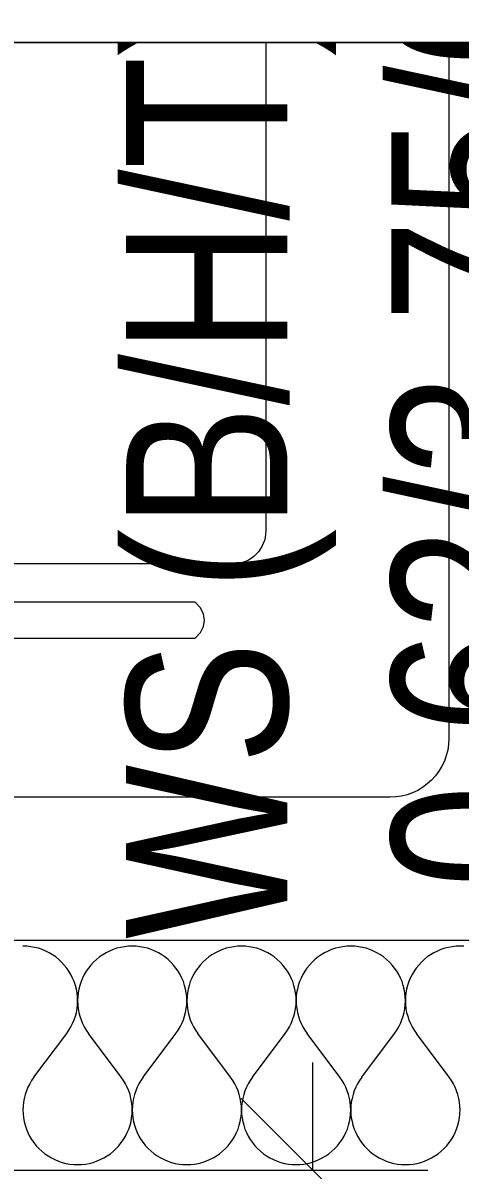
# Model space of a CAD drawing. Header units: centimetres. Extents: x 52.8 to 69.4, y 16.8 to 58.2.
# Drawn here: x 61.465 to 62.075, y 36.738 to 38.339 of the extents above; entities that cross this region are included whole.
import ezdxf
from ezdxf.enums import TextEntityAlignment as Align
from ezdxf.xclip import XClip

# ---------------------------------------------------------------- set-up
doc = ezdxf.new("R2010")
doc.units = ezdxf.units.CM
doc.header["$MEASUREMENT"] = 0
doc.header["$XCLIPFRAME"] = 0
doc.linetypes.add('ML1_Strichlinie Eng Konstruktion', pattern=[0.225, 0.075, -0.15])
for name, color, linetype in [('-2._Grundriss 2.UG_7_Bemaßung 50.gfb', 7, 'Continuous'), ('-2._Grundriss 2.UG_7_Decken.gfb', 7, 'Continuous'), ('-2._Grundriss 2.UG_7_Fassade.gfb', 7, 'Continuous'), ('-2._Grundriss 2.UG_7_Möblierung_ lose.gfb', 7, 'Continuous'), ('-2._Grundriss 2.UG_7_Unterdecken.gfb', 7, 'Continuous'), ('-2._Grundriss 2.UG_7_Wände massiv.gfb', 7, 'Continuous')]:
    doc.layers.add(name, color=color, linetype=linetype)
doc.styles.add('ERSTELLTER_STIL_3', font='')
doc.styles.get('ERSTELLTER_STIL_3').set_extended_font_data('Arial Narrow')

# ---------------------------------------------------------------- blocks, each defined once
blk = doc.blocks.new('*X301')
at = {"layer": '-2._Grundriss 2.UG_7_Fassade.gfb', "color": 8, "linetype": 'Continuous', "lineweight": 13, "ltscale": 10}
for p, q in [((61.4707, 37.0506), (61.4652, 37.0508)), ((61.4761, 37.05), (61.4707, 37.0506)), ((61.4814, 37.049), (61.4761, 37.05)), ((61.4867, 37.0477), (61.4814, 37.049)), ((61.4919, 37.046), (61.4867, 37.0477)), ((61.4969, 37.0439), (61.4919, 37.046)), ((61.591, 37.046), (61.5859, 37.0439)), ((61.5961, 37.0477), (61.591, 37.046)), ((61.6014, 37.049), (61.5961, 37.0477)), ((61.6068, 37.05), (61.6014, 37.049)), ((61.6122, 37.0506), (61.6068, 37.05)), ((61.6176, 37.0508), (61.6122, 37.0506)), ((61.623, 37.0506), (61.6176, 37.0508)), ((61.6284, 37.05), (61.623, 37.0506)), ((61.6338, 37.049), (61.6284, 37.05)), ((61.6391, 37.0477), (61.6338, 37.049)), ((61.6442, 37.046), (61.6391, 37.0477)), ((61.6493, 37.0439), (61.6442, 37.046)), ((61.7433, 37.046), (61.7383, 37.0439)), ((61.7485, 37.0477), (61.7433, 37.046)), ((61.7538, 37.049), (61.7485, 37.0477)), ((61.7591, 37.05), (61.7538, 37.049)), ((61.7645, 37.0506), (61.7591, 37.05)), ((61.77, 37.0508), (61.7645, 37.0506)), ((61.7754, 37.0506), (61.77, 37.0508)), ((61.7808, 37.05), (61.7754, 37.0506)), ((61.7862, 37.049), (61.7808, 37.05)), ((61.7915, 37.0477), (61.7862, 37.049)), ((61.7966, 37.046), (61.7915, 37.0477)), ((61.8016, 37.0439), (61.7966, 37.046)), ((61.8957, 37.046), (61.8907, 37.0439)), ((61.9009, 37.0477), (61.8957, 37.046)), ((61.9062, 37.049), (61.9009, 37.0477)), ((61.9115, 37.05), (61.9062, 37.049)), ((61.9169, 37.0506), (61.9115, 37.05)), ((61.9224, 37.0508), (61.9169, 37.0506)), ((61.9278, 37.0506), (61.9224, 37.0508)), ((61.9332, 37.05), (61.9278, 37.0506)), ((61.9386, 37.049), (61.9332, 37.05)), ((61.9438, 37.0477), (61.9386, 37.049)), ((61.949, 37.046), (61.9438, 37.0477)), ((61.954, 37.0439), (61.949, 37.046)), ((62.0481, 37.046), (62.0431, 37.0439)), ((62.0533, 37.0477), (62.0481, 37.046)), ((62.0585, 37.049), (62.0533, 37.0477)), ((62.0639, 37.05), (62.0585, 37.049)), ((62.0693, 37.0506), (62.0639, 37.05)), ((62.0747, 37.0508), (62.0693, 37.0506)), ((62.0802, 37.0506), (62.0747, 37.0508)), ((61.5017, 37.0414), (61.4969, 37.0439)), ((61.5064, 37.0387), (61.5017, 37.0414)), ((61.5109, 37.0356), (61.5064, 37.0387)), ((61.5151, 37.0321), (61.5109, 37.0356)), ((61.5191, 37.0284), (61.5151, 37.0321)), ((61.5677, 37.0321), (61.5637, 37.0284)), ((61.5719, 37.0356), (61.5677, 37.0321)), ((61.5764, 37.0387), (61.5719, 37.0356)), ((61.5811, 37.0414), (61.5764, 37.0387)), ((61.5859, 37.0439), (61.5811, 37.0414)), ((61.6541, 37.0414), (61.6493, 37.0439)), ((61.6588, 37.0387), (61.6541, 37.0414)), ((61.6633, 37.0356), (61.6588, 37.0387)), ((61.6675, 37.0321), (61.6633, 37.0356)), ((61.6715, 37.0284), (61.6675, 37.0321)), ((61.7201, 37.0321), (61.7161, 37.0284)), ((61.7243, 37.0356), (61.7201, 37.0321)), ((61.7288, 37.0387), (61.7243, 37.0356)), ((61.7335, 37.0414), (61.7288, 37.0387)), ((61.7383, 37.0439), (61.7335, 37.0414)), ((61.8065, 37.0414), (61.8016, 37.0439)), ((61.8112, 37.0387), (61.8065, 37.0414)), ((61.8157, 37.0356), (61.8112, 37.0387)), ((61.8199, 37.0321), (61.8157, 37.0356)), ((61.8239, 37.0284), (61.8199, 37.0321)), ((61.8724, 37.0321), (61.8685, 37.0284)), ((61.8767, 37.0356), (61.8724, 37.0321)), ((61.8812, 37.0387), (61.8767, 37.0356)), ((61.8858, 37.0414), (61.8812, 37.0387)), ((61.8907, 37.0439), (61.8858, 37.0414)), ((61.9589, 37.0414), (61.954, 37.0439)), ((61.9636, 37.0387), (61.9589, 37.0414)), ((61.968, 37.0356), (61.9636, 37.0387)), ((61.9723, 37.0321), (61.968, 37.0356)), ((61.9763, 37.0284), (61.9723, 37.0321)), ((62.0248, 37.0321), (62.0208, 37.0284)), ((62.0291, 37.0356), (62.0248, 37.0321)), ((62.0335, 37.0387), (62.0291, 37.0356)), ((62.0382, 37.0414), (62.0335, 37.0387)), ((62.0431, 37.0439), (62.0382, 37.0414)), ((61.5228, 37.0244), (61.5191, 37.0284)), ((61.5262, 37.0202), (61.5228, 37.0244)), ((61.5293, 37.0157), (61.5262, 37.0202)), ((61.5321, 37.0111), (61.5293, 37.0157)), ((61.5535, 37.0157), (61.5507, 37.0111)), ((61.5566, 37.0202), (61.5535, 37.0157)), ((61.56, 37.0244), (61.5566, 37.0202)), ((61.5637, 37.0284), (61.56, 37.0244)), ((61.6752, 37.0244), (61.6715, 37.0284)), ((61.6786, 37.0202), (61.6752, 37.0244)), ((61.6817, 37.0157), (61.6786, 37.0202)), ((61.6845, 37.0111), (61.6817, 37.0157)), ((61.7059, 37.0157), (61.7031, 37.0111)), ((61.709, 37.0202), (61.7059, 37.0157)), ((61.7124, 37.0244), (61.709, 37.0202)), ((61.7161, 37.0284), (61.7124, 37.0244)), ((61.8276, 37.0244), (61.8239, 37.0284)), ((61.831, 37.0202), (61.8276, 37.0244)), ((61.8341, 37.0157), (61.831, 37.0202)), ((61.8369, 37.0111), (61.8341, 37.0157)), ((61.8582, 37.0157), (61.8555, 37.0111)), ((61.8613, 37.0202), (61.8582, 37.0157)), ((61.8648, 37.0244), (61.8613, 37.0202)), ((61.8685, 37.0284), (61.8648, 37.0244)), ((61.98, 37.0244), (61.9763, 37.0284)), ((61.9834, 37.0202), (61.98, 37.0244)), ((61.9865, 37.0157), (61.9834, 37.0202)), ((61.9892, 37.0111), (61.9865, 37.0157)), ((62.0106, 37.0157), (62.0079, 37.0111)), ((62.0137, 37.0202), (62.0106, 37.0157)), ((62.0171, 37.0244), (62.0137, 37.0202)), ((62.0208, 37.0284), (62.0171, 37.0244)), ((61.5345, 37.0062), (61.5321, 37.0111)), ((61.5366, 37.0012), (61.5345, 37.0062)), ((61.5383, 36.996), (61.5366, 37.0012)), ((61.5462, 37.0012), (61.5445, 36.996)), ((61.5483, 37.0062), (61.5462, 37.0012)), ((61.5507, 37.0111), (61.5483, 37.0062)), ((61.6869, 37.0062), (61.6845, 37.0111)), ((61.689, 37.0012), (61.6869, 37.0062)), ((61.6907, 36.996), (61.689, 37.0012)), ((61.6986, 37.0012), (61.6969, 36.996)), ((61.7007, 37.0062), (61.6986, 37.0012)), ((61.7031, 37.0111), (61.7007, 37.0062)), ((61.8393, 37.0062), (61.8369, 37.0111)), ((61.8414, 37.0012), (61.8393, 37.0062)), ((61.8431, 36.996), (61.8414, 37.0012)), ((61.851, 37.0012), (61.8492, 36.996)), ((61.853, 37.0062), (61.851, 37.0012)), ((61.8555, 37.0111), (61.853, 37.0062)), ((61.9917, 37.0062), (61.9892, 37.0111)), ((61.9938, 37.0012), (61.9917, 37.0062)), ((61.9955, 36.996), (61.9938, 37.0012)), ((62.0033, 37.0012), (62.0016, 36.996)), ((62.0054, 37.0062), (62.0033, 37.0012)), ((62.0079, 37.0111), (62.0054, 37.0062)), ((61.5397, 36.9907), (61.5383, 36.996)), ((61.5406, 36.9854), (61.5397, 36.9907)), ((61.5412, 36.98), (61.5406, 36.9854)), ((61.5422, 36.9854), (61.5416, 36.98)), ((61.5431, 36.9907), (61.5422, 36.9854)), ((61.5445, 36.996), (61.5431, 36.9907)), ((61.6921, 36.9907), (61.6907, 36.996)), ((61.693, 36.9854), (61.6921, 36.9907)), ((61.6936, 36.98), (61.693, 36.9854)), ((61.6946, 36.9854), (61.694, 36.98)), ((61.6955, 36.9907), (61.6946, 36.9854)), ((61.6969, 36.996), (61.6955, 36.9907)), ((61.8444, 36.9907), (61.8431, 36.996)), ((61.8454, 36.9854), (61.8444, 36.9907)), ((61.846, 36.98), (61.8454, 36.9854)), ((61.8469, 36.9854), (61.8464, 36.98)), ((61.8479, 36.9907), (61.8469, 36.9854)), ((61.8492, 36.996), (61.8479, 36.9907)), ((61.9968, 36.9907), (61.9955, 36.996)), ((61.9978, 36.9854), (61.9968, 36.9907)), ((61.9984, 36.98), (61.9978, 36.9854)), ((61.9993, 36.9854), (61.9987, 36.98)), ((62.0003, 36.9907), (61.9993, 36.9854)), ((62.0016, 36.996), (62.0003, 36.9907)), ((61.5406, 36.9637), (61.5412, 36.9691)), ((61.5414, 36.9745), (61.5412, 36.98)), ((61.5412, 36.9691), (61.5414, 36.9745)), ((61.5416, 36.98), (61.5414, 36.9745)), ((61.5414, 36.9745), (61.5416, 36.9691)), ((61.5416, 36.9691), (61.5422, 36.9637)), ((61.693, 36.9637), (61.6936, 36.9691)), ((61.6938, 36.9745), (61.6936, 36.98)), ((61.6936, 36.9691), (61.6938, 36.9745)), ((61.694, 36.98), (61.6938, 36.9745)), ((61.6938, 36.9745), (61.694, 36.9691)), ((61.694, 36.9691), (61.6946, 36.9637)), ((61.8454, 36.9637), (61.846, 36.9691)), ((61.8462, 36.9745), (61.846, 36.98)), ((61.846, 36.9691), (61.8462, 36.9745)), ((61.8464, 36.98), (61.8462, 36.9745)), ((61.8462, 36.9745), (61.8464, 36.9691)), ((61.8464, 36.9691), (61.847, 36.9637)), ((61.9978, 36.9637), (61.9984, 36.9691)), ((61.9986, 36.9745), (61.9984, 36.98)), ((61.9984, 36.9691), (61.9986, 36.9745)), ((61.9987, 36.98), (61.9986, 36.9745)), ((61.9986, 36.9745), (61.9987, 36.9691)), ((61.9987, 36.9691), (61.9993, 36.9637)), ((61.5366, 36.9479), (61.5383, 36.953)), ((61.5383, 36.953), (61.5397, 36.9583)), ((61.5397, 36.9583), (61.5406, 36.9637)), ((61.5422, 36.9637), (61.5432, 36.9583)), ((61.5432, 36.9583), (61.5445, 36.953)), ((61.5445, 36.953), (61.5462, 36.9479)), ((61.689, 36.9479), (61.6907, 36.953)), ((61.6907, 36.953), (61.692, 36.9583)), ((61.692, 36.9583), (61.693, 36.9637)), ((61.6946, 36.9637), (61.6955, 36.9583)), ((61.6955, 36.9583), (61.6969, 36.953)), ((61.6969, 36.953), (61.6986, 36.9479)), ((61.8413, 36.9479), (61.8431, 36.953)), ((61.8431, 36.953), (61.8444, 36.9583)), ((61.8444, 36.9583), (61.8454, 36.9637)), ((61.847, 36.9637), (61.8479, 36.9583)), ((61.8479, 36.9583), (61.8493, 36.953)), ((61.8493, 36.953), (61.851, 36.9479)), ((61.9937, 36.9479), (61.9954, 36.953)), ((61.9954, 36.953), (61.9968, 36.9583)), ((61.9968, 36.9583), (61.9978, 36.9637)), ((61.9993, 36.9637), (62.0003, 36.9583)), ((62.0003, 36.9583), (62.0017, 36.953)), ((62.0017, 36.953), (62.0034, 36.9479)), ((61.5293, 36.9333), (61.5321, 36.938)), ((61.5321, 36.938), (61.5345, 36.9429)), ((61.5345, 36.9429), (61.5366, 36.9479)), ((61.5462, 36.9479), (61.5483, 36.9429)), ((61.5483, 36.9429), (61.5508, 36.938)), ((61.5508, 36.938), (61.5535, 36.9333)), ((61.6817, 36.9333), (61.6844, 36.938)), ((61.6844, 36.938), (61.6869, 36.9429)), ((61.6869, 36.9429), (61.689, 36.9479)), ((61.6986, 36.9479), (61.7007, 36.9429)), ((61.7007, 36.9429), (61.7031, 36.938)), ((61.7031, 36.938), (61.7059, 36.9333)), ((61.834, 36.9333), (61.8368, 36.938)), ((61.8368, 36.938), (61.8393, 36.9429)), ((61.8393, 36.9429), (61.8413, 36.9479)), ((61.851, 36.9479), (61.8531, 36.9429)), ((61.8531, 36.9429), (61.8555, 36.938)), ((61.8555, 36.938), (61.8583, 36.9333)), ((61.9864, 36.9333), (61.9892, 36.938)), ((61.9892, 36.938), (61.9916, 36.9429)), ((61.9916, 36.9429), (61.9937, 36.9479)), ((62.0034, 36.9479), (62.0055, 36.9429)), ((62.0055, 36.9429), (62.0079, 36.938)), ((62.0079, 36.938), (62.0107, 36.9333)), ((61.4805, 36.8679), (61.5262, 36.9289)), ((61.5262, 36.9289), (61.5293, 36.9333)), ((61.5535, 36.9333), (61.5566, 36.9289)), ((61.6024, 36.8679), (61.5566, 36.9289)), ((61.6328, 36.8679), (61.6786, 36.9289)), ((61.6786, 36.9289), (61.6817, 36.9333)), ((61.7059, 36.9333), (61.709, 36.9289)), ((61.7547, 36.8679), (61.709, 36.9289)), ((61.7852, 36.8679), (61.8309, 36.9289)), ((61.8309, 36.9289), (61.834, 36.9333)), ((61.8583, 36.9333), (61.8614, 36.9289)), ((61.9071, 36.8679), (61.8614, 36.9289)), ((61.9376, 36.8679), (61.9833, 36.9289)), ((61.9833, 36.9289), (61.9864, 36.9333)), ((62.0107, 36.9333), (62.0138, 36.9289)), ((62.0595, 36.8679), (62.0138, 36.9289)), ((61.4721, 36.8539), (61.47, 36.8489)), ((61.4746, 36.8588), (61.4721, 36.8539)), ((61.4773, 36.8634), (61.4746, 36.8588)), ((61.4805, 36.8679), (61.4773, 36.8634)), ((61.6055, 36.8634), (61.6024, 36.8679)), ((61.6082, 36.8588), (61.6055, 36.8634)), ((61.6107, 36.8539), (61.6082, 36.8588)), ((61.6128, 36.8489), (61.6107, 36.8539)), ((61.6245, 36.8539), (61.6224, 36.8489)), ((61.6269, 36.8588), (61.6245, 36.8539)), ((61.6297, 36.8634), (61.6269, 36.8588)), ((61.6328, 36.8679), (61.6297, 36.8634)), ((61.7578, 36.8634), (61.7547, 36.8679)), ((61.7606, 36.8588), (61.7578, 36.8634)), ((61.7631, 36.8539), (61.7606, 36.8588)), ((61.7652, 36.8489), (61.7631, 36.8539)), ((61.7769, 36.8539), (61.7748, 36.8489)), ((61.7793, 36.8588), (61.7769, 36.8539)), ((61.7821, 36.8634), (61.7793, 36.8588)), ((61.7852, 36.8679), (61.7821, 36.8634)), ((61.9102, 36.8634), (61.9071, 36.8679)), ((61.913, 36.8588), (61.9102, 36.8634)), ((61.9154, 36.8539), (61.913, 36.8588)), ((61.9175, 36.8489), (61.9154, 36.8539)), ((61.9293, 36.8539), (61.9272, 36.8489)), ((61.9317, 36.8588), (61.9293, 36.8539)), ((61.9345, 36.8634), (61.9317, 36.8588)), ((61.9376, 36.8679), (61.9345, 36.8634)), ((62.0626, 36.8634), (62.0595, 36.8679)), ((62.0654, 36.8588), (62.0626, 36.8634)), ((62.0678, 36.8539), (62.0654, 36.8588)), ((62.0699, 36.8489), (62.0678, 36.8539)), ((61.467, 36.8384), (61.466, 36.8331)), ((61.4683, 36.8437), (61.467, 36.8384)), ((61.47, 36.8489), (61.4683, 36.8437)), ((61.6145, 36.8437), (61.6128, 36.8489)), ((61.6158, 36.8384), (61.6145, 36.8437)), ((61.6168, 36.8331), (61.6158, 36.8384)), ((61.6194, 36.8384), (61.6184, 36.8331)), ((61.6207, 36.8437), (61.6194, 36.8384)), ((61.6224, 36.8489), (61.6207, 36.8437)), ((61.7669, 36.8437), (61.7652, 36.8489)), ((61.7682, 36.8384), (61.7669, 36.8437)), ((61.7692, 36.8331), (61.7682, 36.8384)), ((61.7717, 36.8384), (61.7708, 36.8331)), ((61.7731, 36.8437), (61.7717, 36.8384)), ((61.7748, 36.8489), (61.7731, 36.8437)), ((61.9193, 36.8437), (61.9175, 36.8489)), ((61.9206, 36.8384), (61.9193, 36.8437)), ((61.9216, 36.8331), (61.9206, 36.8384)), ((61.9241, 36.8384), (61.9231, 36.8331)), ((61.9255, 36.8437), (61.9241, 36.8384)), ((61.9272, 36.8489), (61.9255, 36.8437)), ((62.0716, 36.8437), (62.0699, 36.8489)), ((62.073, 36.8384), (62.0716, 36.8437)), ((62.074, 36.8331), (62.073, 36.8384)), ((61.4654, 36.8277), (61.4652, 36.8222)), ((61.4652, 36.8222), (61.4654, 36.8168)), ((61.466, 36.8331), (61.4654, 36.8277)), ((61.6174, 36.8277), (61.6168, 36.8331)), ((61.6176, 36.8222), (61.6174, 36.8277)), ((61.6174, 36.8168), (61.6176, 36.8222)), ((61.6178, 36.8277), (61.6176, 36.8222)), ((61.6176, 36.8222), (61.6178, 36.8168)), ((61.6184, 36.8331), (61.6178, 36.8277)), ((61.7698, 36.8277), (61.7692, 36.8331)), ((61.77, 36.8222), (61.7698, 36.8277)), ((61.7698, 36.8168), (61.77, 36.8222)), ((61.7702, 36.8277), (61.77, 36.8222)), ((61.77, 36.8222), (61.7702, 36.8168)), ((61.7708, 36.8331), (61.7702, 36.8277)), ((61.9222, 36.8277), (61.9216, 36.8331)), ((61.9224, 36.8222), (61.9222, 36.8277)), ((61.9222, 36.8168), (61.9224, 36.8222)), ((61.9226, 36.8277), (61.9224, 36.8222)), ((61.9224, 36.8222), (61.9226, 36.8168)), ((61.9231, 36.8331), (61.9226, 36.8277)), ((62.0745, 36.8277), (62.074, 36.8331)), ((62.0747, 36.8222), (62.0745, 36.8277)), ((62.0746, 36.8168), (62.0747, 36.8222)), ((61.4654, 36.8168), (61.466, 36.8114)), ((61.466, 36.8114), (61.4669, 36.806)), ((61.4669, 36.806), (61.4683, 36.8008)), ((61.6145, 36.8008), (61.6159, 36.806)), ((61.6159, 36.806), (61.6168, 36.8114)), ((61.6168, 36.8114), (61.6174, 36.8168)), ((61.6178, 36.8168), (61.6184, 36.8114)), ((61.6184, 36.8114), (61.6193, 36.806)), ((61.6193, 36.806), (61.6207, 36.8008)), ((61.7669, 36.8008), (61.7682, 36.806)), ((61.7682, 36.806), (61.7692, 36.8114)), ((61.7692, 36.8114), (61.7698, 36.8168)), ((61.7702, 36.8168), (61.7707, 36.8114)), ((61.7707, 36.8114), (61.7717, 36.806)), ((61.7717, 36.806), (61.7731, 36.8008)), ((61.9193, 36.8008), (61.9206, 36.806)), ((61.9206, 36.806), (61.9216, 36.8114)), ((61.9216, 36.8114), (61.9222, 36.8168)), ((61.9226, 36.8168), (61.9231, 36.8114)), ((61.9231, 36.8114), (61.9241, 36.806)), ((61.9241, 36.806), (61.9254, 36.8008)), ((62.0717, 36.8008), (62.073, 36.806)), ((62.073, 36.806), (62.074, 36.8114)), ((62.074, 36.8114), (62.0746, 36.8168)), ((61.4683, 36.8008), (61.47, 36.7956)), ((61.47, 36.7956), (61.4721, 36.7906)), ((61.4721, 36.7906), (61.4745, 36.7857)), ((61.6083, 36.7857), (61.6107, 36.7906)), ((61.6107, 36.7906), (61.6128, 36.7956)), ((61.6128, 36.7956), (61.6145, 36.8008)), ((61.6207, 36.8008), (61.6224, 36.7956)), ((61.6224, 36.7956), (61.6245, 36.7906)), ((61.6245, 36.7906), (61.6269, 36.7857)), ((61.7607, 36.7857), (61.7631, 36.7906)), ((61.7631, 36.7906), (61.7652, 36.7956)), ((61.7652, 36.7956), (61.7669, 36.8008)), ((61.7731, 36.8008), (61.7748, 36.7956)), ((61.7748, 36.7956), (61.7769, 36.7906)), ((61.7769, 36.7906), (61.7793, 36.7857)), ((61.9131, 36.7857), (61.9155, 36.7906)), ((61.9155, 36.7906), (61.9176, 36.7956)), ((61.9176, 36.7956), (61.9193, 36.8008)), ((61.9254, 36.8008), (61.9272, 36.7956)), ((61.9272, 36.7956), (61.9292, 36.7906)), ((61.9292, 36.7906), (61.9317, 36.7857)), ((62.0654, 36.7857), (62.0679, 36.7906)), ((62.0679, 36.7906), (62.07, 36.7956)), ((62.07, 36.7956), (62.0717, 36.8008)), ((61.4745, 36.7857), (61.4773, 36.781)), ((61.4773, 36.781), (61.4804, 36.7766)), ((61.4804, 36.7766), (61.4838, 36.7723)), ((61.599, 36.7723), (61.6024, 36.7766)), ((61.6024, 36.7766), (61.6055, 36.781)), ((61.6055, 36.781), (61.6083, 36.7857)), ((61.6269, 36.7857), (61.6297, 36.781)), ((61.6297, 36.781), (61.6328, 36.7766)), ((61.6328, 36.7766), (61.6362, 36.7723)), ((61.7514, 36.7723), (61.7548, 36.7766)), ((61.7548, 36.7766), (61.7579, 36.781)), ((61.7579, 36.781), (61.7607, 36.7857)), ((61.7793, 36.7857), (61.7821, 36.781)), ((61.7821, 36.781), (61.7852, 36.7766)), ((61.7852, 36.7766), (61.7886, 36.7723)), ((61.9038, 36.7723), (61.9072, 36.7766)), ((61.9072, 36.7766), (61.9103, 36.781)), ((61.9103, 36.781), (61.9131, 36.7857)), ((61.9317, 36.7857), (61.9344, 36.781)), ((61.9344, 36.781), (61.9375, 36.7766)), ((61.9375, 36.7766), (61.941, 36.7723)), ((62.0561, 36.7723), (62.0596, 36.7766)), ((62.0596, 36.7766), (62.0627, 36.781)), ((62.0627, 36.781), (62.0654, 36.7857)), ((61.4838, 36.7723), (61.4875, 36.7683)), ((61.4875, 36.7683), (61.4915, 36.7646)), ((61.4915, 36.7646), (61.4957, 36.7612)), ((61.4957, 36.7612), (61.5002, 36.7581)), ((61.5002, 36.7581), (61.5049, 36.7553)), ((61.5779, 36.7553), (61.5826, 36.7581)), ((61.5826, 36.7581), (61.5871, 36.7612)), ((61.5871, 36.7612), (61.5913, 36.7646)), ((61.5913, 36.7646), (61.5953, 36.7683)), ((61.5953, 36.7683), (61.599, 36.7723)), ((61.6362, 36.7723), (61.6399, 36.7683)), ((61.6399, 36.7683), (61.6439, 36.7646)), ((61.6439, 36.7646), (61.6481, 36.7612)), ((61.6481, 36.7612), (61.6526, 36.7581)), ((61.6526, 36.7581), (61.6573, 36.7553)), ((61.7303, 36.7553), (61.735, 36.7581)), ((61.735, 36.7581), (61.7395, 36.7612)), ((61.7395, 36.7612), (61.7437, 36.7646)), ((61.7437, 36.7646), (61.7477, 36.7683)), ((61.7477, 36.7683), (61.7514, 36.7723)), ((61.7886, 36.7723), (61.7923, 36.7683)), ((61.7923, 36.7683), (61.7963, 36.7646)), ((61.7963, 36.7646), (61.8005, 36.7612)), ((61.8005, 36.7612), (61.805, 36.7581)), ((61.805, 36.7581), (61.8096, 36.7553)), ((61.8827, 36.7553), (61.8874, 36.7581)), ((61.8874, 36.7581), (61.8918, 36.7612)), ((61.8918, 36.7612), (61.8961, 36.7646)), ((61.8961, 36.7646), (61.9001, 36.7683)), ((61.9001, 36.7683), (61.9038, 36.7723)), ((61.941, 36.7723), (61.9447, 36.7683)), ((61.9447, 36.7683), (61.9486, 36.7646)), ((61.9486, 36.7646), (61.9529, 36.7612)), ((61.9529, 36.7612), (61.9573, 36.7581)), ((61.9573, 36.7581), (61.962, 36.7553)), ((62.0351, 36.7553), (62.0398, 36.7581)), ((62.0398, 36.7581), (62.0442, 36.7612)), ((62.0442, 36.7612), (62.0485, 36.7646)), ((62.0485, 36.7646), (62.0524, 36.7683)), ((62.0524, 36.7683), (62.0561, 36.7723)), ((61.5049, 36.7553), (61.5097, 36.7529)), ((61.5097, 36.7529), (61.5148, 36.7508)), ((61.5148, 36.7508), (61.5199, 36.7491)), ((61.5199, 36.7491), (61.5252, 36.7477)), ((61.5252, 36.7477), (61.5306, 36.7468)), ((61.5306, 36.7468), (61.536, 36.7462)), ((61.536, 36.7462), (61.5414, 36.746)), ((61.5414, 36.746), (61.5468, 36.7462)), ((61.5468, 36.7462), (61.5523, 36.7468)), ((61.5523, 36.7468), (61.5576, 36.7477)), ((61.5576, 36.7477), (61.5629, 36.7491)), ((61.5629, 36.7491), (61.568, 36.7508)), ((61.568, 36.7508), (61.5731, 36.7529)), ((61.5731, 36.7529), (61.5779, 36.7553)), ((61.6573, 36.7553), (61.6621, 36.7529)), ((61.6621, 36.7529), (61.6672, 36.7508)), ((61.6672, 36.7508), (61.6723, 36.7491)), ((61.6723, 36.7491), (61.6776, 36.7477)), ((61.6776, 36.7477), (61.6829, 36.7468)), ((61.6829, 36.7468), (61.6884, 36.7462)), ((61.6884, 36.7462), (61.6938, 36.746)), ((61.6938, 36.746), (61.6992, 36.7462)), ((61.6992, 36.7462), (61.7046, 36.7468)), ((61.7046, 36.7468), (61.71, 36.7477)), ((61.71, 36.7477), (61.7153, 36.7491)), ((61.7153, 36.7491), (61.7204, 36.7508)), ((61.7204, 36.7508), (61.7255, 36.7529)), ((61.7255, 36.7529), (61.7303, 36.7553)), ((61.8096, 36.7553), (61.8145, 36.7529)), ((61.8145, 36.7529), (61.8195, 36.7508)), ((61.8195, 36.7508), (61.8247, 36.7491)), ((61.8247, 36.7491), (61.83, 36.7477)), ((61.83, 36.7477), (61.8353, 36.7468)), ((61.8353, 36.7468), (61.8407, 36.7462)), ((61.8407, 36.7462), (61.8462, 36.746)), ((61.8462, 36.746), (61.8516, 36.7462)), ((61.8516, 36.7462), (61.857, 36.7468)), ((61.857, 36.7468), (61.8624, 36.7477)), ((61.8624, 36.7477), (61.8676, 36.7491)), ((61.8676, 36.7491), (61.8728, 36.7508)), ((61.8728, 36.7508), (61.8778, 36.7529)), ((61.8778, 36.7529), (61.8827, 36.7553)), ((61.962, 36.7553), (61.9669, 36.7529)), ((61.9669, 36.7529), (61.9719, 36.7508)), ((61.9719, 36.7508), (61.9771, 36.7491)), ((61.9771, 36.7491), (61.9823, 36.7477)), ((61.9823, 36.7477), (61.9877, 36.7468)), ((61.9877, 36.7468), (61.9931, 36.7462)), ((61.9931, 36.7462), (61.9986, 36.746)), ((61.9986, 36.746), (62.004, 36.7462)), ((62.004, 36.7462), (62.0094, 36.7468)), ((62.0094, 36.7468), (62.0148, 36.7477)), ((62.0148, 36.7477), (62.02, 36.7491)), ((62.02, 36.7491), (62.0252, 36.7508)), ((62.0252, 36.7508), (62.0302, 36.7529)), ((62.0302, 36.7529), (62.0351, 36.7553))]:
    blk.add_line(p, q, dxfattribs=at)
blk = doc.blocks.new('Zeichnung_8_7', base_point=(42.57, 4.7584))
at = {"layer": '-2._Grundriss 2.UG_7_Bemaßung 50.gfb', "color": 7, "linetype": 'Continuous', "lineweight": 13, "ltscale": 10}
for p, q in [((61.8695, 36.7384), (61.8695, 36.8884)), ((61.9695, 36.6384), (61.7695, 36.8384))]:
    blk.add_line(p, q, dxfattribs=at)
at = {"layer": '-2._Grundriss 2.UG_7_Fassade.gfb', "color": 7, "linetype": 'Continuous', "lineweight": 13, "ltscale": 10, "flags": 128}
blk.add_lwpolyline([(63.6097, 37.0584), (56.93, 37.0584)], dxfattribs=at)
at = {"layer": '-2._Grundriss 2.UG_7_Möblierung_ lose.gfb', "color": 7, "linetype": 'Continuous', "lineweight": 13, "ltscale": 10, "flags": 128}
for points in [[(62.0591, 38.3115), (62.0591, 37.3404, -0.414214), (61.9771, 37.2584), (60.9811, 37.2584, -0.414214), (60.8991, 37.3404), (60.8991, 38.3115)], [(61.8039, 38.3115), (61.8039, 37.6299, -0.414214), (61.758, 37.584), (61.2002, 37.584, -0.414214), (61.1543, 37.6299), (61.1543, 38.3115)]]:
    blk.add_lwpolyline(points, format="xyb", dxfattribs=at)
blk.add_lwpolyline([(61.2527, 37.5304), (61.2455, 37.5225), (61.2411, 37.514), (61.2396, 37.5054), (61.2411, 37.4967), (61.2455, 37.4883), (61.2527, 37.4804), (61.7055, 37.4804), (61.7127, 37.4883), (61.7171, 37.4967), (61.7186, 37.5054), (61.7171, 37.514), (61.7127, 37.5225), (61.7055, 37.5304)], close=True, dxfattribs=at)
at = {"layer": '-2._Grundriss 2.UG_7_Unterdecken.gfb', "color": 7, "linetype": 'ML1_Strichlinie Eng Konstruktion', "lineweight": 18, "ltscale": 10, "flags": 128}
blk.add_lwpolyline([(54.53, 36.7384), (66.55, 36.7384), (66.55, 38.3115)], dxfattribs=at)
at = {"layer": '-2._Grundriss 2.UG_7_Decken.gfb', "color": 7, "linetype": 'Continuous', "lineweight": 13, "ltscale": 10}
blk.add_blockref('*X301', (0, 0), dxfattribs=at)
at = {"layer": '-2._Grundriss 2.UG_7_Wände massiv.gfb', "color": 7, "linetype": 'Continuous', "lineweight": 25, "insert": (61.9274, 37.0607), "char_height": 0.225, "attachment_point": 4, "rotation": 90, "line_spacing_factor": 0.985871, "style": 'ERSTELLTER_STIL_3'}
blk.add_mtext('\\A1;WS (B/H/T)\\P 0,62/3,75/0,09', dxfattribs=at)
blk = doc.blocks.new('Mitgelieferter Zeichnungstitel[6]', base_point=(54.53, 16.7942))
at = {"color": 7, "linetype": 'Continuous', "lineweight": 13, "ltscale": 10}
blk.add_line((54.53, 38.3115), (69.4002, 38.3115), dxfattribs=at)
at = {"color": 7, "lineweight": 13, "style": 'ERSTELLTER_STIL_3'}
blk.add_attdef('AC_DrawingName', text='', height=0.4, dxfattribs=at).set_placement((61.9651, 38.8335), align=Align.TOP_CENTER)
blk.add_attdef('AC_DrawingNumber', text='', height=0.4, dxfattribs=at).set_placement((54.53, 38.8281), align=Align.TOP_LEFT)
blk.add_attdef('AC_DrawingScale', text='', height=0.4, dxfattribs=at).set_placement((69.4002, 38.8281), align=Align.TOP_RIGHT)

msp = doc.modelspace()

# ---------------------------------------------------------------- linework, layer by layer
at = {"layer": '-2._Grundriss 2.UG_7_Decken.gfb', "color": 7, "linetype": 'Continuous', "lineweight": 13, "ltscale": 10, "flags": 128}
msp.add_lwpolyline([(54.53, 16.7942), (69.4002, 16.7942), (69.4002, 38.3115), (54.53, 38.3115)], close=True, dxfattribs=at)

# ---------------------------------------------------------------- next in the draw order: block references
at = {"color": 7, "linetype": 'Continuous', "lineweight": 13, "ltscale": 10}
ref = msp.add_blockref('Zeichnung_8_7', (42.57, 4.7584), dxfattribs=at)
XClip(ref).set_block_clipping_path([(54.5300182444, 16.794228408), (69.4001759032, 38.3115296116)])

# ---------------------------------------------------------------- next in the draw order: block references
msp.add_blockref('Mitgelieferter Zeichnungstitel[6]', (54.53, 16.7942), dxfattribs=at)

doc.saveas('drawing.dxf')
